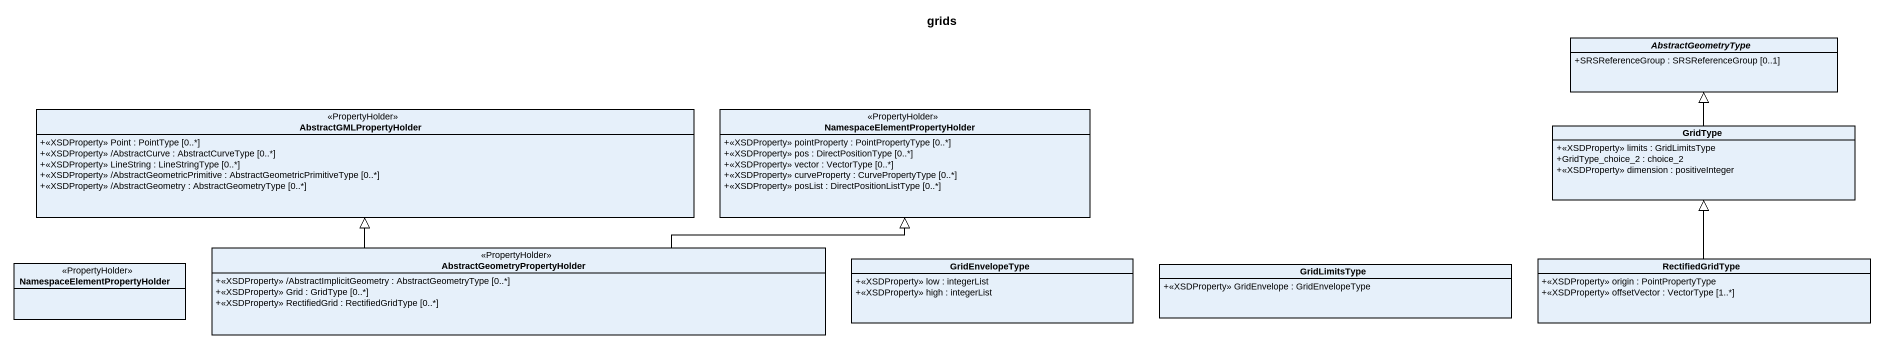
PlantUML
@startuml
title grids
hide circle
hide empty members
skinparam classAttributeIconSize 0
abstract class AbstractGeometryType {
  +SRSReferenceGroup : SRSReferenceGroup [0..1]
}
class AbstractGMLPropertyHolder <<PropertyHolder>> {
  +<<XSDProperty>> Point : PointType [0..*]
  +<<XSDProperty>> /AbstractCurve : AbstractCurveType [0..*]
  +<<XSDProperty>> LineString : LineStringType [0..*]
  +<<XSDProperty>> /AbstractGeometricPrimitive : AbstractGeometricPrimitiveType [0..*]
  +<<XSDProperty>> /AbstractGeometry : AbstractGeometryType [0..*]
}
class "NamespaceElementPropertyHolder" as NamespaceElementPropertyHold <<PropertyHolder>> {
  +<<XSDProperty>> pointProperty : PointPropertyType [0..*]
  +<<XSDProperty>> pos : DirectPositionType [0..*]
  +<<XSDProperty>> vector : VectorType [0..*]
  +<<XSDProperty>> curveProperty : CurvePropertyType [0..*]
  +<<XSDProperty>> posList : DirectPositionListType [0..*]
}
class GridType {
  +<<XSDProperty>> limits : GridLimitsType
  +GridType_choice_2 : choice_2
  +<<XSDProperty>> dimension : positiveInteger
}
class "NamespaceElementPropertyHolder" as NamespaceElementPropertyHold_2 <<PropertyHolder>>
class "AbstractGeometryPropertyHolder" as AbstractGeometryPropertyHold <<PropertyHolder>> {
  +<<XSDProperty>> /AbstractImplicitGeometry : AbstractGeometryType [0..*]
  +<<XSDProperty>> Grid : GridType [0..*]
  +<<XSDProperty>> RectifiedGrid : RectifiedGridType [0..*]
}
class GridEnvelopeType {
  +<<XSDProperty>> low : integerList
  +<<XSDProperty>> high : integerList
}
class GridLimitsType {
  +<<XSDProperty>> GridEnvelope : GridEnvelopeType
}
class RectifiedGridType {
  +<<XSDProperty>> origin : PointPropertyType
  +<<XSDProperty>> offsetVector : VectorType [1..*]
}
GridType -up-|> AbstractGeometryType
AbstractGeometryPropertyHold -up-|> AbstractGMLPropertyHolder
AbstractGeometryPropertyHold -right-|> NamespaceElementPropertyHold
RectifiedGridType -up-|> GridType
@enduml
